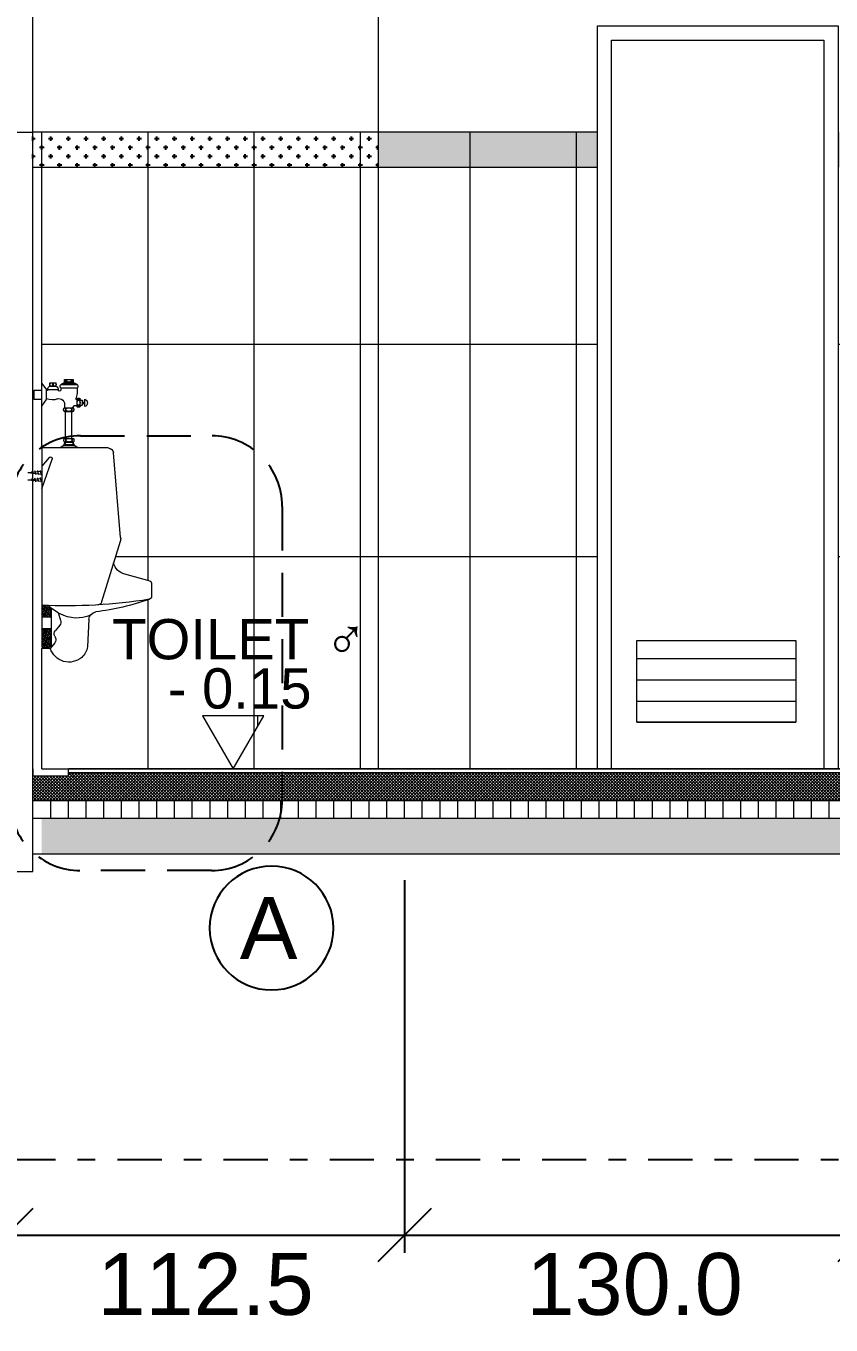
# Model space of a CAD drawing. Header units: inches. Extents: x 249 to 1192, y -18 to 440.
# Drawn here: x 532.4 to 536.95, y 199.57 to 206.92 of the extents above; entities that cross this region are included whole.
import ezdxf
from ezdxf.enums import TextEntityAlignment as Align

# ---------------------------------------------------------------- set-up
doc = ezdxf.new("R2010")
doc.units = ezdxf.units.IN
doc.header["$MEASUREMENT"] = 0
doc.linetypes.add('DASHDOT2', pattern=[0.5, 0.25, -0.125, 0, -0.125])
doc.linetypes.add('HIDDEN', pattern=[0.375, 0.25, -0.125])
for name, color, linetype, lineweight in [('ARSIR BETON', 8, 'Continuous', 0), ('ARSIR KERAMIK', 66, 'Continuous', 25), ('ARSIR WARNA', 66, 'Continuous', 0), ('DIMENSI', 85, 'Continuous', 20), ('DINDING', 6, 'Continuous', 0), ('KUSEN', 16, 'Continuous', 15), ('LANTAI', 135, 'Continuous', 9), ('SANITAIR', 6, 'Continuous', 9), ('TEXT (KET. GAMBAR)', 8, 'Continuous', 25), ('TEXT (KET. RUANG)', 7, 'Continuous', 5)]:
    doc.layers.add(name, color=color, linetype=linetype, lineweight=lineweight)
doc.styles.add('S', font='SIMPLEX', dxfattribs={"width": 1.1})
doc.styles.get("Standard").update_dxf_attribs({"font": 'arial.ttf'})
doc.dimstyles.new('UK. GDG PERTEMUAN', dxfattribs={"dimtxt": 0.5, "dimasz": 0.5, "dimexe": 0.5, "dimexo": 0.05, "dimgap": 0.1, "dimtad": 2, "dimdec": 0, "dimlfac": 100, "dimzin": 0, "dimdsep": 46, "dimtxsty": 'Standard', "dimblk": 'OBLIQUE', "dimcen": 0.09, "dimclrd": 8, "dimclre": 256, "dimclrt": 256, "dimadec": 0, "dimazin": 0, "dimtfac": 1, "dimtdec": 0, "dimtofl": 0, "dimtmove": 0, "dimatfit": 3, "dimldrblk": 'OBLIQUE', "dimfxl": 0, "dimtolj": 1, "dimtzin": 0, "dimarcsym": 0})
pattern_1 = [(90, (711.9067, 182.41714), (-0.6, 4e-17), [])]

# ---------------------------------------------------------------- blocks, each defined once
blk = doc.blocks.new('*X273')
at = {"color": 0}
for p, q in [((238.26, 62.19), (240.63, 64.56)), ((238.26, 62.72), (240.08, 64.54)), ((238.26, 63.25), (239.53, 64.52)), ((238.26, 63.78), (238.98, 64.5)), ((238.26, 61.66), (240.88, 64.28)), ((238.38, 63.37), (238.26, 63.5)), ((238.65, 62.58), (238.26, 62.97)), ((238.91, 61.78), (238.26, 62.44)), ((238.36, 61.23), (240.88, 63.75)), ((239.18, 63.11), (238.52, 63.77)), ((238.91, 63.9), (238.62, 64.2)), ((239.44, 62.31), (238.78, 62.98)), ((238.89, 61.23), (240.88, 63.22)), ((239.71, 63.64), (239.05, 64.3)), ((239.97, 62.84), (239.31, 63.51)), ((239.44, 64.44), (239.37, 64.51)), ((239.42, 61.23), (240.88, 62.69)), ((240.24, 62.05), (239.58, 62.71)), ((240.5, 63.37), (239.84, 64.04)), ((240.24, 64.17), (239.88, 64.53)), ((240.77, 62.58), (240.11, 63.24)), ((240.88, 61.94), (240.37, 62.45)), ((240.88, 64.06), (240.39, 64.55)), ((240.88, 63.53), (240.64, 63.77)), ((238.38, 61.25), (238.26, 61.37)), ((238.94, 61.23), (238.52, 61.65)), ((239.71, 61.52), (239.05, 62.18)), ((239.47, 61.23), (239.31, 61.39)), ((240.5, 61.25), (239.84, 61.92)), ((239.95, 61.23), (240.88, 62.16)), ((240.48, 61.23), (240.88, 61.63)), ((240.88, 61.41), (240.64, 61.65)), ((238.26, 57.42), (238.76, 57.92)), ((238.26, 56.89), (239.29, 57.92)), ((238.26, 56.36), (239.82, 57.92)), ((238.26, 55.83), (240.36, 57.92)), ((238.26, 55.3), (240.88, 57.91)), ((238.26, 54.77), (240.88, 57.38)), ((238.38, 57.01), (238.26, 57.13)), ((238.26, 54.24), (240.88, 56.85)), ((238.65, 56.21), (238.26, 56.6)), ((238.91, 55.42), (238.26, 56.07)), ((238.27, 53.71), (240.88, 56.32)), ((238.27, 53.18), (240.88, 55.79)), ((238.27, 52.65), (240.88, 55.26)), ((239.18, 56.75), (238.52, 57.41)), ((239.18, 54.62), (238.52, 55.29)), ((238.91, 57.54), (238.53, 57.92)), ((239.44, 55.95), (238.78, 56.61)), ((239.71, 55.15), (239.05, 55.82)), ((239.71, 57.28), (239.06, 57.92)), ((239.97, 56.48), (239.31, 57.14)), ((240.24, 55.68), (239.58, 56.35)), ((240.5, 57.01), (239.84, 57.67)), ((240.5, 54.89), (239.84, 55.55)), ((240.77, 56.21), (240.11, 56.88)), ((240.24, 57.81), (240.12, 57.92)), ((240.88, 55.58), (240.37, 56.08)), ((240.88, 57.17), (240.64, 57.41)), ((240.88, 55.05), (240.64, 55.29)), ((240.88, 57.7), (240.65, 57.92)), ((238.38, 54.89), (238.26, 55.01)), ((238.65, 54.09), (238.26, 54.48)), ((238.91, 53.3), (238.27, 53.95)), ((238.38, 52.77), (238.27, 52.89)), ((238.5, 52.35), (240.88, 54.73)), ((239.18, 52.5), (238.52, 53.17)), ((239.44, 53.83), (238.78, 54.49)), ((238.8, 52.35), (238.78, 52.37)), ((239.03, 52.35), (240.88, 54.2)), ((239.71, 53.03), (239.05, 53.7)), ((239.97, 54.36), (239.31, 55.02)), ((239.86, 52.35), (239.31, 52.9)), ((239.56, 52.35), (240.88, 53.67)), ((240.24, 53.56), (239.58, 54.23)), ((240.5, 52.77), (239.84, 53.43)), ((240.09, 52.35), (240.88, 53.14)), ((240.77, 54.09), (240.11, 54.76)), ((240.39, 52.35), (240.11, 52.64)), ((240.88, 53.46), (240.37, 53.96)), ((240.62, 52.35), (240.88, 52.61)), ((240.88, 52.93), (240.64, 53.17))]:
    blk.add_line(p, q, dxfattribs=at)
blk = doc.blocks.new('*X274')
at = {"color": 0}
for p, q in [((240.93, 99.38), (241.01, 99.69)), ((241.01, 99.69), (241.12, 100.07)), ((241.12, 100.07), (241.21, 100.44)), ((241.21, 100.44), (241.29, 100.73)), ((241.73, 99.46), (241.81, 99.77)), ((241.81, 99.77), (241.89, 100.07)), ((241.89, 100.07), (241.97, 100.36)), ((241.97, 100.36), (242.05, 100.66)), ((242.53, 99.54), (242.61, 99.85)), ((242.61, 99.85), (242.67, 100.07)), ((242.67, 100.07), (242.73, 100.29)), ((242.73, 100.29), (242.81, 100.58)), ((243.32, 99.62), (243.41, 99.93)), ((243.41, 99.93), (243.45, 100.07)), ((243.45, 100.07), (243.48, 100.21)), ((243.48, 100.21), (243.56, 100.5))]:
    blk.add_line(p, q, dxfattribs=at)
blk = doc.blocks.new('URINO')
for p, q in [((349.65, 142.33), (348.4, 141.59)), ((353.11, 141.59), (348.4, 141.59)), ((353.11, 140.66), (348.4, 140.66)), ((352.49, 141.97), (349.08, 141.99)), ((351.92, 143.08), (349.65, 143.08)), ((351.92, 142.33), (349.65, 142.33)), ((353.11, 141.59), (351.92, 142.33)), ((353.07, 140.66), (353.07, 140.07)), ((356.76, 140.2), (353.78, 140.2)), ((354.36, 141.16), (354.36, 141.97)), ((356.25, 141.16), (354.36, 141.16)), ((356.13, 142.09), (354.48, 142.09)), ((356.25, 141.97), (356.25, 141.16)), ((358.43, 141.92), (357.1, 140.14)), ((357.1, 137.39), (357.1, 140.14)), ((358.43, 135.55), (358.43, 141.92)), ((358.43, 139.92), (360.7, 139.92)), ((360.7, 139.92), (360.7, 137.47)), ((346.29, 135.38), (346.29, 137.46)), ((346.95, 136.65), (346.29, 136.65)), ((346.95, 136.24), (346.29, 136.24)), ((346.95, 135.82), (346.95, 137.15)), ((347.62, 137.21), (347.01, 137.21)), ((347.62, 135.43), (347.62, 137.54)), ((348.47, 135.42), (348.47, 137.54)), ((348.47, 137.38), (348.61, 137.38)), ((351.99, 136.12), (351.99, 135.05)), ((358.43, 135.55), (357.1, 137.39)), ((360.7, 137.47), (358.43, 137.47)), ((347.62, 135.76), (347.01, 135.76)), ((348.47, 135.62), (349.31, 135.62)), ((352.02, 135.05), (349.66, 135.05)), ((352.02, 134), (349.66, 134)), ((349.92, 126.41), (349.92, 134)), ((351.7, 126.41), (351.7, 134)), ((351.96, 126.41), (349.59, 126.41)), ((351.96, 125.37), (349.59, 125.37)), ((349.69, 125.37), (349.69, 124.55)), ((351.86, 125.37), (351.86, 124.55)), ((336.16, 98.36), (338.19, 122.34)), ((339.67, 123.7), (358.43, 123.7)), ((352.33, 124.43), (349.21, 124.43)), ((349.69, 124.55), (351.86, 124.55)), ((358.43, 123.7), (358.43, 67.38)), ((358.43, 112.1), (355.55, 120.53)), ((356.4, 121.01), (358.43, 118.58)), ((362.38, 116.71), (358.43, 117.11)), ((362.38, 116.71), (358.43, 116.31)), ((362.38, 114.7), (358.43, 115.09)), ((362.38, 114.7), (358.43, 114.3)), ((336.28, 97.24), (341.55, 80.16)), ((327.43, 85.51), (327.43, 81.83)), ((327.8, 85.99), (334.98, 88.03)), ((355.82, 78.48), (355.82, 67.25)), ((345.18, 75.28), (345.55, 67.49)), ((353.85, 77.12), (353.14, 74.98)), ((353.38, 73.59), (354.61, 72.05)), ((355.82, 75.85), (358.43, 75.85)), ((354.77, 70.45), (354.62, 70.16)), ((355.82, 72.54), (358.43, 72.54)), ((354.76, 68.59), (356.04, 66.97)), ((356.04, 66.97), (358.43, 66.97))]:
    blk.add_line(p, q)
for points in [[(349.65, 142.33, 0.231951), (349.68, 142.34, 0.087373), (349.73, 142.44, 0.044621), (349.76, 142.55, 0.033047), (349.77, 142.7, 0.033047), (349.76, 142.86, 0.044621), (349.73, 142.97, 0.087373), (349.68, 143.06, 0.231951), (349.65, 143.08, 0.231951), (349.61, 143.06, 0.087373), (349.56, 142.97, 0.044621), (349.54, 142.86, 0.033047), (349.53, 142.7, 0.033047), (349.54, 142.55, 0.044621), (349.56, 142.44, 0.087373), (349.61, 142.34, 0.231951)], [(350.78, 142.33, 0.051167), (351.09, 142.36, 0.065017), (351.32, 142.44, 0.104234), (351.49, 142.58, 0.174533), (351.54, 142.7, 0.174533), (351.49, 142.83, 0.104234), (351.32, 142.97, 0.065017), (351.09, 143.05, 0.051167), (350.78, 143.08, 0.051167), (350.48, 143.05, 0.065017), (350.25, 142.97, 0.104234), (350.07, 142.83, 0.174533), (350.03, 142.7, 0.174533), (350.07, 142.58, 0.104234), (350.25, 142.44, 0.065017), (350.48, 142.36, 0.051167)], [(351.92, 142.33, 0.221876), (351.96, 142.34, 0.091093), (352.01, 142.44, 0.047857), (352.04, 142.55, 0.035712), (352.05, 142.7, 0.035712), (352.04, 142.86, 0.047857), (352.01, 142.97, 0.091093), (351.96, 143.06, 0.221876), (351.92, 143.08, 0.221876), (351.88, 143.06, 0.091093), (351.83, 142.97, 0.047857), (351.8, 142.86, 0.035712), (351.79, 142.7, 0.035712), (351.8, 142.55, 0.047857), (351.83, 142.44, 0.091093), (351.88, 142.34, 0.221876)], [(354.81, 141.16, 0.116305), (354.95, 141.19, 0.104174), (355.08, 141.29, 0.090625), (355.16, 141.44, 0.082926), (355.19, 141.62, 0.082926), (355.16, 141.81, 0.090625), (355.08, 141.96, 0.104174), (354.95, 142.06, 0.116305), (354.81, 142.09, 0.116305), (354.66, 142.06, 0.104174), (354.53, 141.96, 0.090625), (354.45, 141.81, 0.082926), (354.42, 141.62, 0.082926), (354.45, 141.44, 0.090625), (354.53, 141.29, 0.104174), (354.66, 141.19, 0.116305)], [(355.76, 141.16, 0.116305), (355.9, 141.19, 0.104174), (356.03, 141.29, 0.090625), (356.12, 141.44, 0.082926), (356.15, 141.62, 0.082926), (356.12, 141.81, 0.090625), (356.03, 141.96, 0.104174), (355.9, 142.06, 0.116305), (355.76, 142.09, 0.116305), (355.61, 142.06, 0.104174), (355.48, 141.96, 0.090625), (355.4, 141.81, 0.082926), (355.37, 141.62, 0.082926), (355.4, 141.44, 0.090625), (355.48, 141.29, 0.104174), (355.61, 141.19, 0.116305)], [(348.47, 137.53, 0.166361), (348.45, 137.61, 0.105547), (348.35, 137.7, 0.068339), (348.22, 137.74, 0.054511), (348.05, 137.76, 0.054511), (347.88, 137.75, 0.068339), (347.75, 137.7, 0.105547), (347.65, 137.62, 0.166361), (347.62, 137.54, 0.166361), (347.65, 137.46, 0.105547), (347.75, 137.38, 0.068339), (347.87, 137.33, 0.054511), (348.05, 137.31, 0.054511), (348.22, 137.33, 0.068339), (348.35, 137.37, 0.105547), (348.45, 137.46, 0.166361)], [(348.47, 136.46, 0.060635), (348.44, 136.75, 0.074042), (348.35, 136.97, 0.106903), (348.2, 137.13, 0.152907), (348.05, 137.18, 0.152907), (347.9, 137.13, 0.106903), (347.75, 136.97, 0.074042), (347.66, 136.75, 0.060635), (347.62, 136.46, 0.060635), (347.66, 136.18, 0.074042), (347.75, 135.96, 0.106903), (347.9, 135.8, 0.152907), (348.05, 135.75, 0.152907), (348.2, 135.8, 0.106903), (348.35, 135.96, 0.074042), (348.44, 136.18, 0.060635)], [(348.47, 135.42, 0.166361), (348.45, 135.5, 0.105547), (348.35, 135.58, 0.068339), (348.22, 135.63, 0.054511), (348.05, 135.65, 0.054511), (347.88, 135.64, 0.068339), (347.75, 135.59, 0.105547), (347.65, 135.51, 0.166361), (347.62, 135.43, 0.166361), (347.65, 135.35, 0.105547), (347.75, 135.27, 0.068339), (347.87, 135.22, 0.054511), (348.05, 135.2, 0.054511), (348.22, 135.22, 0.068339), (348.35, 135.26, 0.105547), (348.45, 135.34, 0.166361)], [(349.66, 134, 0.185386), (349.74, 134.04, 0.101989), (349.83, 134.16, 0.060774), (349.88, 134.32, 0.047091), (349.9, 134.53, 0.047091), (349.88, 134.74, 0.060774), (349.83, 134.9, 0.101989), (349.74, 135.02, 0.185386), (349.66, 135.05, 0.185386), (349.58, 135.02, 0.101989), (349.49, 134.9, 0.060774), (349.44, 134.74, 0.047091), (349.42, 134.53, 0.047091), (349.44, 134.32, 0.060774), (349.49, 134.16, 0.101989), (349.58, 134.04, 0.185386)], [(350.82, 134, 0.064299), (351.15, 134.05, 0.077217), (351.4, 134.16, 0.107167), (351.59, 134.34, 0.145683), (351.64, 134.53, 0.145683), (351.59, 134.72, 0.107167), (351.4, 134.9, 0.077217), (351.15, 135.01, 0.064299), (350.82, 135.05, 0.064299), (350.49, 135.01, 0.077217), (350.23, 134.9, 0.107167), (350.05, 134.72, 0.145683), (349.99, 134.53, 0.145683), (350.05, 134.34, 0.107167), (350.23, 134.16, 0.077217), (350.49, 134.05, 0.064299)], [(352.02, 134, 0.185386), (352.1, 134.04, 0.101989), (352.19, 134.16, 0.060774), (352.25, 134.32, 0.047091), (352.27, 134.53, 0.047091), (352.25, 134.74, 0.060774), (352.19, 134.9, 0.101989), (352.1, 135.02, 0.185386), (352.02, 135.05, 0.185386), (351.94, 135.02, 0.101989), (351.85, 134.9, 0.060774), (351.8, 134.74, 0.047091), (351.78, 134.53, 0.047091), (351.8, 134.32, 0.060774), (351.85, 134.16, 0.101989), (351.94, 134.04, 0.185386)], [(349.59, 125.37, 0.185386), (349.67, 125.4, 0.101989), (349.76, 125.52, 0.060774), (349.81, 125.68, 0.047091), (349.83, 125.89, 0.047091), (349.81, 126.1, 0.060774), (349.76, 126.26, 0.101989), (349.67, 126.38, 0.185386), (349.59, 126.41, 0.185386), (349.51, 126.38, 0.101989), (349.42, 126.26, 0.060774), (349.37, 126.1, 0.047091), (349.35, 125.89, 0.047091), (349.37, 125.68, 0.060774), (349.42, 125.52, 0.101989), (349.51, 125.4, 0.185386)], [(350.75, 125.37, 0.064299), (351.08, 125.41, 0.077217), (351.33, 125.52, 0.107167), (351.52, 125.7, 0.145683), (351.57, 125.89, 0.145683), (351.52, 126.08, 0.107167), (351.33, 126.26, 0.077217), (351.08, 126.37, 0.064299), (350.75, 126.41, 0.064299), (350.42, 126.37, 0.077217), (350.16, 126.26, 0.107167), (349.98, 126.08, 0.145683), (349.92, 125.89, 0.145683), (349.98, 125.7, 0.107167), (350.16, 125.52, 0.077217), (350.42, 125.41, 0.064299)], [(351.96, 125.37, 0.185386), (352.04, 125.4, 0.101989), (352.13, 125.52, 0.060774), (352.18, 125.68, 0.047091), (352.2, 125.89, 0.047091), (352.18, 126.1, 0.060774), (352.13, 126.26, 0.101989), (352.04, 126.38, 0.185386), (351.96, 126.41, 0.185386), (351.88, 126.38, 0.101989), (351.79, 126.26, 0.060774), (351.73, 126.1, 0.047091), (351.71, 125.89, 0.047091), (351.73, 125.68, 0.060774), (351.79, 125.52, 0.101989), (351.88, 125.4, 0.185386)]]:
    blk.add_lwpolyline(points, format="xyb", close=True)
for centre, radius, start, end in [((349.02, 141.12), 0.775, 143.0515, 216.9485), ((356.74, 139.98), 8.3, 175.3384, 196.5877), ((353.42, 140.1), 0.354, 184.4553, 359.1266), ((352.48, 141.12), 0.783, 323.5081, 36.4919), ((355.02, 140.11), 1.24, 121.9992, 180.733), ((354.48, 141.97), 0.119, 90, 180), ((356.13, 141.97), 0.119, 0, 90), ((355.63, 140.22), 1.12, 359.3699, 56.8222), ((357.05, 140.21), 0.293, 180.4318, 280.5504), ((346.6, 136.42), 1.08, 106.6966, 253.303), ((347.01, 137.15), 0.0593, 90, 180), ((348.61, 137.56), 0.178, 270, 16.5877), ((352.99, 136.12), 1, 158.0919, 180), ((353.89, 135.76), 1.97, 109.0597, 158.0919), ((353.58, 136.67), 1, 66.0114, 109.0597), ((355.53, 141.06), 3.8, 246.0114, 294.477), ((347.01, 135.82), 0.0593, 180, 270), ((349.31, 135.42), 0.2, 23.9834, 90), ((350.52, 135.96), 1.13, 203.9834, 233.6629), ((347.75, 125.57), 1.86, 275.2076, 353.7776), ((353.79, 125.55), 1.84, 185.7936, 264.9687), ((339.67, 122.21), 1.48, 90, 175.1418), ((356.02, 120.69), 0.5, 39.7976, 198.9087), ((339.11, 98.11), 2.96, 175.1418, 197.1648), ((333.95, 92.2), 4.3, 283.841, 346.796), ((327.93, 85.51), 0.5, 105.8595, 180), ((328.43, 81.83), 1, 180, 250.9035), ((351.77, 231.09), 152.04, 261.0491, 272.5095), ((352.49, 151.31), 74.53, 250.9035, 262.824), ((342.69, 80.51), 1.19, 197.1648, 266.5484), ((342.69, 74.9), 2.52, 8.7413, 78.7005), ((349.12, 86.05), 10.11, 293.955, 316.825), ((348.56, 85.24), 9.63, 246.2921, 298.9774), ((354.54, 74.51), 1.48, 161.5481, 218.5445), ((355.94, 69.49), 1.48, 152.7216, 217.3312), ((353.45, 71.13), 1.48, 332.7216, 38.5445), ((350.78, 68.37), 5.31, 189.4621, 227.0677), ((350.76, 68.73), 5.57, 229.7936, 341.5772)]:
    blk.add_arc(centre, radius, start, end)
for name, p in [('*X274', (117.56, 16.63)), ('*X274', (117.56, 14.62)), ('*X273', (117.56, 14.62))]:
    blk.add_blockref(name, p)
blk = doc.blocks.new('PEIL LANTAI')
at = {"color": 1}
blk.add_lwpolyline([(2106.6594, 1042.5757), (2106.7974, 1042.3367), (2106.9353, 1042.5757)], close=True, dxfattribs=at)
for tag, p in [('RUANG', (2106.8265, 1042.7751)), ('ELEVASI', (2106.8265, 1042.5535))]:
    blk.add_attdef(tag, text='', height=0.1812).set_placement(p, align=Align.BOTTOM_CENTER)
blk = doc.blocks.new('_Oblique')
at = {"color": 0, "linetype": 'ByBlock', "lineweight": -2}
blk.add_line((-0.5, -0.5), (0.5, 0.5), dxfattribs=at)
blk = doc.blocks.new('*D370')
at = {"layer": 'DEFPOINTS', "color": 0}
for p in [(527.2863, 202.1363), (532.2858, 202.1363), (532.2858, 200.0799)]:
    blk.add_point(p, dxfattribs=at)
at = {"layer": 'DIMENSI', "lineweight": -2}
for p, q in [((527.2863, 202.0863), (527.2863, 199.9799)), ((532.2858, 202.0863), (532.2858, 199.9799))]:
    blk.add_line(p, q, dxfattribs=at)
at = {"layer": 'DIMENSI', "color": 8, "lineweight": -2}
blk.add_line((527.2863, 200.0799), (532.2858, 200.0799), dxfattribs=at)
at = {"layer": 'DIMENSI', "color": 8, "lineweight": -2, "xscale": 0.3, "yscale": 0.3, "zscale": 0.3, "rotation": 180}
blk.add_blockref('_Oblique', (527.2863, 200.0799), dxfattribs=at)
at = {"layer": 'DIMENSI', "color": 8, "lineweight": -2, "xscale": 0.3, "yscale": 0.3, "zscale": 0.3}
blk.add_blockref('_Oblique', (532.2858, 200.0799), dxfattribs=at)
at = {"layer": 'DIMENSI', "insert": (529.7861, 199.8012), "char_height": 0.35, "attachment_point": 5}
blk.add_mtext('\\A1;250.0', dxfattribs=at)
blk = doc.blocks.new('*D371')
at = {"layer": 'DEFPOINTS', "color": 0}
for p in [(532.2858, 202.1363), (534.5365, 202.1363), (534.5365, 200.0799)]:
    blk.add_point(p, dxfattribs=at)
at = {"layer": 'DIMENSI', "lineweight": -2}
for p, q in [((532.2858, 202.0863), (532.2858, 199.9799)), ((534.5365, 202.0863), (534.5365, 199.9799))]:
    blk.add_line(p, q, dxfattribs=at)
at = {"layer": 'DIMENSI', "color": 8, "lineweight": -2}
blk.add_line((532.2858, 200.0799), (534.5365, 200.0799), dxfattribs=at)
at = {"layer": 'DIMENSI', "color": 8, "lineweight": -2, "xscale": 0.3, "yscale": 0.3, "zscale": 0.3, "rotation": 180}
blk.add_blockref('_Oblique', (532.2858, 200.0799), dxfattribs=at)
at = {"layer": 'DIMENSI', "color": 8, "lineweight": -2, "xscale": 0.3, "yscale": 0.3, "zscale": 0.3}
blk.add_blockref('_Oblique', (534.5365, 200.0799), dxfattribs=at)
at = {"layer": 'DIMENSI', "insert": (533.4111, 199.8012), "char_height": 0.35, "attachment_point": 5}
blk.add_mtext('\\A1;112.5', dxfattribs=at)
blk = doc.blocks.new('*D372')
at = {"layer": 'DEFPOINTS', "color": 0}
for p in [(534.5365, 202.1363), (537.1363, 202.1363), (537.1363, 200.0799)]:
    blk.add_point(p, dxfattribs=at)
at = {"layer": 'DIMENSI', "lineweight": -2}
for p, q in [((534.5365, 202.0863), (534.5365, 199.9799)), ((537.1363, 202.0863), (537.1363, 199.9799))]:
    blk.add_line(p, q, dxfattribs=at)
at = {"layer": 'DIMENSI', "color": 8, "lineweight": -2}
blk.add_line((534.5365, 200.0799), (537.1363, 200.0799), dxfattribs=at)
at = {"layer": 'DIMENSI', "color": 8, "lineweight": -2, "xscale": 0.3, "yscale": 0.3, "zscale": 0.3, "rotation": 180}
blk.add_blockref('_Oblique', (534.5365, 200.0799), dxfattribs=at)
at = {"layer": 'DIMENSI', "color": 8, "lineweight": -2, "xscale": 0.3, "yscale": 0.3, "zscale": 0.3}
blk.add_blockref('_Oblique', (537.1363, 200.0799), dxfattribs=at)
at = {"layer": 'DIMENSI', "insert": (535.8364, 199.8011), "char_height": 0.35, "attachment_point": 5}
blk.add_mtext('\\A1;130.0', dxfattribs=at)
blk = doc.blocks.new('NAV')
blk.add_circle((0, -0.4), 0.35)
at = {"style": 'S', "width": 0.75, "flags": 4}
blk.add_attdef('AV', text='', height=0.3, dxfattribs=at).set_placement((0, -0.4), align=Align.MIDDLE)

msp = doc.modelspace()

# ---------------------------------------------------------------- hatches: boundary and pattern name
at = {"layer": 'ARSIR BETON'}
h = msp.add_hatch(dxfattribs=at)
h.set_pattern_fill('ANSI37', color=256, scale=0.1, style=0)
h.set_pattern_definition([(45, (527.436345, 202.536276), (-0.008838835, 0.008838835), []), (135, (527.436345, 202.536276), (-0.008838835, -0.008838835), [])])
h.paths.add_polyline_path([(532.6358, 202.6963), (532.6358, 202.6763), (532.4358, 202.6763), (532.4358, 202.5363), (539.5868, 202.5363), (539.5868, 202.6943)])
h.paths.add_polyline_path([(529.5359, 202.5363), (529.5359, 202.6963), (527.4363, 202.6963), (527.4363, 202.5363)])
h = msp.add_hatch(dxfattribs=at)
h.set_pattern_fill('_USER', color=256, scale=0.1, angle=90, style=0, pattern_type=0)
h.set_pattern_definition([(90, (527.43635, 202.43628), (-0.1, 6e-18), [])])
h.paths.add_polyline_path([(532.4858, 202.5363), (532.4858, 202.4363), (539.5868, 202.4363), (539.5868, 202.5363)])
h.paths.add_polyline_path([(532.1358, 202.5363), (532.1358, 202.4363), (532.1858, 202.4363), (532.1858, 202.5363)])
h.paths.add_polyline_path([(529.5359, 202.4363), (529.5359, 202.5363), (527.4363, 202.5363), (527.4363, 202.4363)])
at = {"layer": 'ARSIR KERAMIK'}
h = msp.add_hatch(dxfattribs=at)
h.set_pattern_fill('CROSS', color=256, scale=0.2, angle=90, style=0)
h.set_pattern_definition([(90, (532.48576, 206.116276), (-0.05, 0.05), [0.025, -0.075]), (180, (532.49826, 206.128776), (-0.05, -0.05), [0.025, -0.075])])
h.paths.add_polyline_path([(532.4358, 206.3163), (532.4358, 206.1163), (534.3865, 206.1163), (534.3865, 206.3163)])
h = msp.add_hatch(dxfattribs=at)
h.set_pattern_fill('CROSS', color=256, scale=0.2, angle=90, style=0)
h.set_pattern_definition([(90, (534.386493, 206.116276), (-0.05, 0.05), [0.025, -0.075]), (180, (534.398993, 206.128776), (-0.05, -0.05), [0.025, -0.075])])
h.paths.add_polyline_path([(535.6263, 206.3163), (534.3865, 206.3163), (534.3865, 206.1163), (535.6263, 206.1163)])
h.paths.add_polyline_path([(537.2863, 206.3163), (536.9863, 206.3163), (536.9863, 206.1163), (537.2863, 206.1163)])
h.paths.add_polyline_path([(539.5868, 206.3163), (538.6463, 206.3163), (538.6463, 206.1163), (539.5868, 206.1163)])
at = {"layer": 'ARSIR WARNA'}
h = msp.add_hatch(dxfattribs=at)
h.set_pattern_fill('AR-SAND', color=256, scale=0.05, style=0)
h.set_pattern_definition([(37.5, (527.436345, 202.23628), (-0.00314967, 0.0963412), [0, -0.076, 0, -0.085, 0, -0.08125]), (7.5, (527.43635, 202.23628), (0.0884888, 0.1411073), [0, -0.041, 0, -0.0685, 0, -0.02625]), (327.5, (527.374845, 202.23628), (0.1557071, 0.00028295), [0, -0.025, 0, -0.09, 0, -0.1175]), (317.5, (527.37485, 202.23628), (0.1503063, 0.0438838), [0, -0.0125, 0, -0.059, 0, -0.0675])])
h.paths.add_polyline_path([(532.4858, 202.4363), (532.4858, 202.2363), (539.5868, 202.2363), (539.5868, 202.4363)])
h.paths.add_polyline_path([(532.1358, 202.4363), (532.1358, 202.2363), (532.1858, 202.2363), (532.1858, 202.4363)])
h.paths.add_polyline_path([(529.5359, 202.2363), (529.5359, 202.4363), (527.4363, 202.4363), (527.4363, 202.2363)])
at = {"layer": 'KUSEN'}
h = msp.add_hatch(dxfattribs=at)
h.set_pattern_fill('_USER', color=256, scale=0.12, style=0, pattern_type=0)
h.set_pattern_definition([(0, (535.84868, 202.97932), (0, 0.12), [])])
h.paths.add_polyline_path([(536.7471, 202.9793), (536.7471, 203.4423), (535.8487, 203.4423), (535.8487, 202.9793)])
at = {"layer": 'LANTAI'}
h = msp.add_hatch(dxfattribs=at)
h.set_pattern_fill('_USER', color=256, scale=0.6, angle=90, style=0, pattern_type=0)
h.set_pattern_definition([(90, (532.48576, 206.1163), (-0.6, 4e-17), [])])
h.paths.add_polyline_path([(534.3865, 206.3163), (532.4858, 206.3163), (532.4858, 206.1163), (534.3865, 206.1163)])
h = msp.add_hatch(dxfattribs=at)
h.set_pattern_fill('_USER', color=256, scale=0.6, angle=90, style=0, pattern_type=0)
h.set_pattern_definition(pattern_1)
h.paths.add_polyline_path([(535.6263, 206.1163), (535.6263, 206.3163), (534.3865, 206.3163), (534.3865, 206.1163)])
h.paths.add_polyline_path([(538.6463, 206.3163), (538.6463, 206.1163), (539.5868, 206.1163), (539.5868, 206.3163)])
h.paths.add_polyline_path([(537.2863, 206.1163), (537.2863, 206.3163), (536.9863, 206.3163), (536.9863, 206.1163)])
h = msp.add_hatch(dxfattribs=at)
h.set_pattern_fill('_USER', color=256, scale=0.6, angle=90, style=0, pattern_type=0)
h.set_pattern_definition([(90, (532.48576, 202.7163), (-0.6, 4e-17), [])])
h.paths.add_polyline_path([(534.3865, 206.1163), (532.4858, 206.1163), (532.4858, 204.7675), (532.5147, 204.8075, 0.226536), (532.5801, 204.8109, -0.312863), (532.6146, 204.782), (532.6146, 204.7789, 0.095884), (532.6132, 204.7863, 0.217268), (532.5895, 204.8089, 0.190074), (532.5748, 204.8083, -0.206035), (532.5147, 204.8075), (532.4858, 204.7675), (532.4858, 204.5304), (532.5787, 204.5307, 0.414214), (532.6155, 204.5675), (532.6158, 204.5638), (532.6626, 204.5638, 0.382751), (532.6995, 204.5307), (532.8611, 204.5304, -0.389013), (532.8906, 204.5033), (532.9313, 204.0237, -0.09639), (532.9289, 204.0012), (532.8918, 203.8809, 0.281776), (532.9549, 203.8171), (533.1058, 203.7742), (533.1058, 203.6931, -0.319638), (533.0923, 203.6742, -0.05206), (532.7908, 203.6039, 0.373918), (532.7504, 203.5515), (532.7435, 203.4064, -0.165574), (532.7111, 203.3461, -0.530499), (532.5336, 203.396), (532.4858, 203.396), (532.4858, 202.7163), (534.3865, 202.7163)])
h.paths.add_polyline_path([(532.6875, 204.7617, 0.068339), (532.6901, 204.7608, 0.248735), (532.6995, 204.7619, 0.497251), (532.702, 204.7651, 0.166361), (532.7014, 204.7666, 0.105547), (532.6995, 204.7683, 0.068339), (532.6969, 204.7692, 0.248735), (532.6875, 204.7682, 0.105547), (532.6855, 204.7665, 0.166361), (532.685, 204.7649, 0.166361), (532.6855, 204.7634, 0.105547)], flags=16)
h.paths.add_polyline_path([(532.6905, 204.7725, 0.152907), (532.6935, 204.7715, 0.152907), (532.6965, 204.7725, 0.106903), (532.6995, 204.7757, 0.074042), (532.7013, 204.7801, 0.060635), (532.702, 204.7858, 0.166423), (532.6995, 204.7958, 0.106903), (532.6965, 204.7991, 0.605469), (532.6883, 204.7948), (532.6864, 204.7781, 0.170922)], flags=16)
h.paths.add_polyline_path([(532.6934, 204.8027), (532.6937, 204.8029, 0.149518), (532.6995, 204.8041, 0.497251), (532.702, 204.8073, 0.166361), (532.7014, 204.8089, 0.105547), (532.6995, 204.8105, 0.068339), (532.6969, 204.8114, 0.248735), (532.6875, 204.8104, 0.102877), (532.6856, 204.8088, -0.508562), (532.6822, 204.8041), (532.6825, 204.8041, -0.531079), (532.6984, 204.8096, -0.54649), (532.702, 204.8073), (532.702, 204.8073, -0.316188), (532.7009, 204.8046, -0.123803)], flags=16)
h.paths.add_polyline_path([(532.7287, 204.7642), (532.7287, 204.7812), (532.7154, 204.7812), (532.7154, 204.7717), (532.7142, 204.7717, 1), (532.7142, 204.774), (532.7154, 204.7746), (532.7154, 204.7895), (532.7287, 204.7895), (532.7287, 204.8057, -0.744059)], flags=16)
h.paths.add_polyline_path([(532.6535, 204.7433, 0.145683), (532.6546, 204.7471, 0.145683), (532.6535, 204.7508, 0.107167), (532.6498, 204.7545, 0.142222), (532.6401, 204.7573), (532.6363, 204.7573, 0.14475), (532.6264, 204.7545, 0.107167), (532.6227, 204.7508, 0.595852), (532.6284, 204.7402), (532.6466, 204.7382, 0.179845)], flags=16)
h.paths.add_polyline_path([(532.6178, 204.7407, -0.266865), (532.6123, 204.7355, -0.207689), (532.6102, 204.7535, -0.266865), (532.6156, 204.7587, -0.207689)], flags=16)
h.paths.add_polyline_path([(532.6566, 204.7454, 0.108175), (532.6578, 204.7397, 0.101989), (532.6596, 204.7372, 0.383968), (532.6628, 204.7372, 0.101989), (532.6646, 204.7397, 0.060774), (532.6656, 204.7428, 0.207561), (532.6651, 204.7537, -0.146202), (532.665, 204.7407, -0.399092), (532.656, 204.7355)], flags=16)
h.paths.add_polyline_path([(532.5673, 204.8796), (532.5295, 204.8796, 0.256951), (532.5193, 204.8605), (532.5788, 204.8604, 0.239169)], flags=16)
h.paths.add_polyline_path([(532.614, 204.9084, 0.274612), (532.6181, 204.9127, 0.274612)], flags=16)
h.paths.add_polyline_path([(532.6597, 204.9084, 0.247111), (532.6634, 204.9127, 0.247111)], flags=16)
h.paths.add_polyline_path([(532.653, 204.908, 0.360032), (532.653, 204.9131, 0.104234), (532.6495, 204.9159, 0.116572), (532.6411, 204.9179), (532.6366, 204.9179, 0.118977), (532.6281, 204.9159, 0.104234), (532.6246, 204.9131, 0.174533), (532.6237, 204.9106, 0.414214), (532.6277, 204.9065), (532.6475, 204.9045, 0.153225)], flags=16)
h.paths.add_polyline_path([(532.593, 204.8696), (532.593, 204.8685, -0.354492), (532.5922, 204.8883), (532.6046, 204.896), (532.6729, 204.8963), (532.6865, 204.8883, -0.334096), (532.6865, 204.8696)], flags=16)
h.paths.add_polyline_path([(532.5393, 204.8796, 0.116305), (532.5422, 204.8803, 0.104174), (532.5448, 204.8824, 0.090625), (532.5464, 204.8853, 0.300274), (532.5448, 204.8956, 0.381583), (532.5364, 204.8977, 0.104174), (532.5338, 204.8956, 0.090625), (532.5321, 204.8926, 0.300274), (532.5338, 204.8824, 0.251725)], flags=16)
h.paths.add_polyline_path([(532.5512, 204.8926, 0.300274), (532.5528, 204.8824, 0.381583), (532.5612, 204.8803, 0.104174), (532.5638, 204.8824, 0.090625), (532.5655, 204.8853, 0.300274), (532.5638, 204.8956, 0.251725), (532.5583, 204.8983, 0.116305), (532.5554, 204.8977, 0.104174), (532.5528, 204.8956, 0.090625)], flags=16)
h.paths.add_polyline_path([(532.5673, 204.896, 0.414214), (532.5649, 204.8983), (532.5295, 204.8983), (532.5295, 204.896, -0.414214), (532.5319, 204.8983), (532.5673, 204.8983)], flags=16)
h.paths.add_polyline_path([(532.5124, 204.8664, -1.203445), (532.5124, 204.8549)], flags=16)
h = msp.add_hatch(dxfattribs=at)
h.set_pattern_fill('_USER', color=256, scale=1.2, style=0, pattern_type=0)
h.set_pattern_definition([(0, (532.4858, 202.7163), (0, 1.2), [])])
h.paths.add_polyline_path([(534.3865, 206.1163), (532.4858, 206.1163), (532.4858, 204.7675), (532.5147, 204.8075, 0.226536), (532.5801, 204.8109, -0.312863), (532.6146, 204.782), (532.6146, 204.7789, 0.095884), (532.6132, 204.7863, 0.217268), (532.5895, 204.8089, 0.190074), (532.5748, 204.8083, -0.206035), (532.5147, 204.8075), (532.4858, 204.7675), (532.4858, 204.5304), (532.5787, 204.5307, 0.414214), (532.6155, 204.5675), (532.6158, 204.5638), (532.6626, 204.5638, 0.382751), (532.6995, 204.5307), (532.8611, 204.5304, -0.389013), (532.8906, 204.5033), (532.9313, 204.0237, -0.09639), (532.9289, 204.0012), (532.8918, 203.8809, 0.281776), (532.9549, 203.8171), (533.1058, 203.7742), (533.1058, 203.6931, -0.319638), (533.0923, 203.6742, -0.05206), (532.7908, 203.6039, 0.373918), (532.7504, 203.5515), (532.7435, 203.4064, -0.165574), (532.7111, 203.3461, -0.530499), (532.5336, 203.396), (532.4858, 203.396), (532.4858, 202.7163), (534.3865, 202.7163)])
h.paths.add_polyline_path([(532.6597, 204.9084, 0.247111), (532.6634, 204.9127, 0.247111)], flags=16)
h.paths.add_polyline_path([(532.653, 204.908, 0.360032), (532.653, 204.9131, 0.104234), (532.6495, 204.9159, 0.116572), (532.6411, 204.9179), (532.6366, 204.9179, 0.118977), (532.6281, 204.9159, 0.104234), (532.6246, 204.9131, 0.174533), (532.6237, 204.9106, 0.414214), (532.6277, 204.9065), (532.6475, 204.9045, 0.153225)], flags=16)
h.paths.add_polyline_path([(532.6905, 204.7725, 0.152907), (532.6935, 204.7715, 0.152907), (532.6965, 204.7725, 0.106903), (532.6995, 204.7757, 0.074042), (532.7013, 204.7801, 0.060635), (532.702, 204.7858, 0.166423), (532.6995, 204.7958, 0.106903), (532.6965, 204.7991, 0.605469), (532.6883, 204.7948), (532.6864, 204.7781, 0.170922)], flags=16)
h.paths.add_polyline_path([(532.6995, 204.8041, 0.497251), (532.702, 204.8073, 0.166361), (532.7014, 204.8089, 0.105547), (532.6995, 204.8105, 0.068339), (532.6969, 204.8114, 0.248735), (532.6875, 204.8104, 0.102877), (532.6856, 204.8088, -0.508562), (532.6822, 204.8041), (532.6825, 204.8041, -0.531079), (532.6984, 204.8096, -0.54649), (532.702, 204.8073), (532.702, 204.8073, -0.316188), (532.7009, 204.8046, -0.123803), (532.6934, 204.8027), (532.6937, 204.8029, 0.149518)], flags=16)
h.paths.add_polyline_path([(532.5673, 204.8796), (532.5295, 204.8796, 0.256951), (532.5193, 204.8605), (532.5788, 204.8604, 0.239169)], flags=16)
h.paths.add_polyline_path([(532.6161, 204.9209, -0.229103), (532.6169, 204.902, -0.186841), (532.6142, 204.9052, -0.047857), (532.6137, 204.9075, -0.161159)], flags=16)
h.paths.add_polyline_path([(532.6865, 204.8883, -0.334096), (532.6865, 204.8696), (532.593, 204.8696), (532.593, 204.8685, -0.354492), (532.5922, 204.8883), (532.6046, 204.896), (532.6729, 204.8963)], flags=16)
h.paths.add_polyline_path([(532.6994, 204.7676, -1.069824), (532.7009, 204.7624, -0.2425), (532.6864, 204.7627, -0.806115), (532.6861, 204.7677, -0.123803), (532.6936, 204.7696), (532.7142, 204.7717)], flags=16)
h.paths.add_polyline_path([(532.7287, 204.8057, -0.744059), (532.7287, 204.7642), (532.7287, 204.7812), (532.7154, 204.7812), (532.7154, 204.7895), (532.7287, 204.7895)], flags=16)
h.paths.add_polyline_path([(532.5393, 204.8796, 0.116305), (532.5422, 204.8803, 0.104174), (532.5448, 204.8824, 0.090625), (532.5464, 204.8853, 0.300274), (532.5448, 204.8956, 0.381583), (532.5364, 204.8977, 0.104174), (532.5338, 204.8956, 0.090625), (532.5321, 204.8926, 0.300274), (532.5338, 204.8824, 0.251725)], flags=16)
h.paths.add_polyline_path([(532.5512, 204.8926, 0.300274), (532.5528, 204.8824, 0.381583), (532.5612, 204.8803, 0.104174), (532.5638, 204.8824, 0.090625), (532.5655, 204.8853, 0.300274), (532.5638, 204.8956, 0.251725), (532.5583, 204.8983, 0.116305), (532.5554, 204.8977, 0.104174), (532.5528, 204.8956, 0.090625)], flags=16)
h.paths.add_polyline_path([(532.5673, 204.896, 0.414214), (532.5649, 204.8983), (532.5295, 204.8983), (532.5295, 204.896, -0.414214), (532.5319, 204.8983), (532.5673, 204.8983)], flags=16)
h.paths.add_polyline_path([(532.6498, 204.7545, 0.142222), (532.6401, 204.7573), (532.6363, 204.7573, 0.14475), (532.6264, 204.7545, 0.107167), (532.6227, 204.7508, 0.595852), (532.6284, 204.7402), (532.6466, 204.7382, 0.179845), (532.6535, 204.7433, 0.145683), (532.6546, 204.7471, 0.145683), (532.6535, 204.7508, 0.107167)], flags=16)
h.paths.add_polyline_path([(532.6178, 204.7407, -0.266865), (532.6123, 204.7355, -0.207689), (532.6102, 204.7535, -0.266865), (532.6156, 204.7587, -0.207689)], flags=16)
h.paths.add_polyline_path([(532.665, 204.7407, -0.399092), (532.656, 204.7355), (532.6566, 204.7454, 0.108175), (532.6578, 204.7397, 0.101989), (532.6596, 204.7372, 0.383968), (532.6628, 204.7372, 0.101989), (532.6646, 204.7397, 0.060774), (532.6656, 204.7428, 0.207561), (532.6651, 204.7537, -0.146202)], flags=16)
h.paths.add_polyline_path([(532.5124, 204.8549), (532.5124, 204.8664, -1.203445)], flags=16)
h = msp.add_hatch(dxfattribs=at)
h.set_pattern_fill('_USER', color=256, scale=0.6, angle=90, style=0, pattern_type=0)
h.set_pattern_definition(pattern_1)
h.paths.add_polyline_path([(535.6263, 206.1163), (534.3865, 206.1163), (534.3865, 202.7163), (534.6865, 202.7163), (535.6263, 202.7163)])
h.paths.add_polyline_path([(536.9863, 202.7163), (537.2863, 202.7163), (537.2863, 206.1163), (536.9863, 206.1163)])
h.paths.add_polyline_path([(538.6463, 202.7163), (539.3841, 202.7163), (539.5868, 202.9638), (539.5868, 205.3068), (538.6463, 205.3068)])
h.paths.add_polyline_path([(538.6463, 205.3068), (539.5868, 205.3068), (539.5868, 205.9035), (538.8826, 206.1163), (538.6463, 206.1163)])
h.paths.add_polyline_path([(539.5868, 205.9035), (539.5868, 206.1163), (538.8826, 206.1163)], flags=17)
h.paths.add_polyline_path([(533.3937, 203.0165), (533.567, 202.7163), (533.7403, 203.0165)])
h.paths.add_polyline_path([(533.1388, 202.994), (534.0683, 202.994), (534.0683, 203.3427), (533.1388, 203.3427)], flags=9)
h.paths.add_polyline_path([(532.8104, 203.2206), (534.3967, 203.2206), (534.3967, 203.659), (532.8104, 203.659)], flags=9)
h = msp.add_hatch(dxfattribs=at)
h.set_pattern_fill('_USER', color=256, scale=1.2, style=0, pattern_type=0)
h.set_pattern_definition([(0, (532.3679, 202.7163), (0, 1.2), [])])
h.paths.add_polyline_path([(535.6263, 206.1163), (534.3865, 206.1163), (534.3865, 202.7163), (534.6865, 202.7163), (535.6263, 202.7163)])
h.paths.add_polyline_path([(537.2863, 206.1163), (536.9863, 206.1163), (536.9863, 202.7163), (537.2863, 202.7163)])
h.paths.add_polyline_path([(539.5868, 205.3068), (539.5868, 205.9035), (538.8826, 206.1163), (538.6463, 206.1163), (538.6463, 205.3068)])
h.paths.add_polyline_path([(539.5868, 205.9035), (539.5868, 206.1163), (538.8826, 206.1163)], flags=17)
h.paths.add_polyline_path([(539.5868, 205.3068), (538.6463, 205.3068), (538.6463, 202.7163), (539.3841, 202.7163), (539.5868, 202.9638)])
h.paths.add_polyline_path([(539.5868, 202.9638), (539.3841, 202.7163), (539.5868, 202.7163)], flags=17)
h.paths.add_polyline_path([(533.3937, 203.0165), (533.567, 202.7163), (533.7403, 203.0165)])
h.paths.add_polyline_path([(533.1388, 202.994), (534.0683, 202.994), (534.0683, 203.3427), (533.1388, 203.3427)], flags=9)
h.paths.add_polyline_path([(532.8104, 203.2206), (534.3967, 203.2206), (534.3967, 203.659), (532.8104, 203.659)], flags=9)

# ---------------------------------------------------------------- linework, layer by layer
at = {"linetype": 'DASHDOT2'}
msp.add_lwpolyline([(527.1363, 223.797), (540.9632, 223.797), (540.9632, 200.5056), (527.1363, 200.5056)], close=True, dxfattribs=at)
at = {"layer": 'DIMENSI'}
for points in [[(532.6358, 202.6963), (539.5868, 202.6963)], [(539.5868, 202.5363), (532.4358, 202.5363)]]:
    msp.add_lwpolyline(points, dxfattribs=at)
at = {"layer": 'DINDING'}
for points in [[(532.1358, 209.5163), (532.1358, 202.1363), (532.4358, 202.1363), (532.4358, 209.5163)], [(534.6865, 207.2163), (534.3865, 207.2163), (534.3865, 202.7163), (534.6865, 202.7163)], [(532.1358, 206.3163), (532.4358, 206.3163)]]:
    msp.add_lwpolyline(points, dxfattribs=at)
at = {"layer": 'KUSEN'}
for points in [[(535.6263, 202.7163), (535.6263, 206.9163), (536.9863, 206.9163), (536.9863, 202.7163)], [(535.7063, 202.7163), (535.7063, 206.8363), (536.9063, 206.8363), (536.9063, 202.7163)]]:
    msp.add_lwpolyline(points, dxfattribs=at)
msp.add_lwpolyline([(535.8487, 203.4423), (536.7471, 203.4423), (536.7471, 202.9793), (535.8487, 202.9793)], close=True, dxfattribs=at)
at = {"layer": 'LANTAI'}
for points in [[(534.3865, 206.3163), (532.4358, 206.3163)], [(535.6263, 206.3163), (534.3865, 206.3163)], [(534.3865, 206.1163), (532.4358, 206.1163)], [(535.6263, 206.1163), (534.3865, 206.1163)], [(532.4358, 202.7163), (532.4358, 202.6763), (532.6358, 202.6763), (532.6358, 202.7163)], [(532.6358, 202.7163), (539.5868, 202.7163)], [(539.5868, 202.7163), (532.6358, 202.7163)], [(532.6358, 202.6963), (539.5868, 202.6963)], [(532.6358, 202.6963), (539.5868, 202.6963)], [(532.4358, 202.5363), (539.5868, 202.5363)], [(532.4358, 202.4363), (539.5868, 202.4363)], [(532.4358, 202.2363), (539.5868, 202.2363)]]:
    msp.add_lwpolyline(points, dxfattribs=at)
at = {"layer": 'TEXT (KET. GAMBAR)', "color": 3, "linetype": 'HIDDEN'}
msp.add_lwpolyline([(532.7039, 204.5997), (533.445, 204.5997, -0.414214), (533.845, 204.1997), (533.845, 202.5413, -0.414214), (533.445, 202.1413), (532.7039, 202.1413, -0.414214), (532.3039, 202.5413), (532.3039, 204.1997, -0.414214)], format="xyb", close=True, dxfattribs=at)

# ---------------------------------------------------------------- block references
at = {"layer": 'SANITAIR', "xscale": -0.02, "yscale": 0.02, "zscale": 0.02}
msp.add_blockref('URINO', (539.6545, 202.0565), dxfattribs=at)
at = {"layer": 'TEXT (KET. GAMBAR)', "color": 3}
ref = msp.add_blockref('NAV', (533.7842, 202.216), dxfattribs=dict(at, xscale=-1))
ref.add_attrib('AV', 'A', dxfattribs={"layer": '0', "height": 0.35, "flags": 4}).set_placement((533.7677, 201.816), align=Align.MIDDLE)
at = {"layer": 'TEXT (KET. RUANG)', "xscale": 1.256272712888423, "yscale": 1.256272712888423, "zscale": 1.256272712888423}
msp.add_blockref('PEIL LANTAI', (-2113.145, -1106.7429), dxfattribs=at).add_auto_attribs({'ELEVASI': '- 0.15', 'RUANG': 'TOILET ♂'})

# ---------------------------------------------------------------- dimensions: what is measured, and where the dimension line sits
at = {"layer": 'DIMENSI'}
for base, p1, p2, picture, middle in [((532.2858, 200.0799), (527.2863, 202.1363), (532.2858, 202.1363), '*D370', (529.7861, 199.8012)), ((534.5365, 200.0799), (532.2858, 202.1363), (534.5365, 202.1363), '*D371', (533.4111, 199.8012)), ((537.1363, 200.0799), (534.5365, 202.1363), (537.1363, 202.1363), '*D372', (535.8364, 199.8011))]:
    dim = msp.add_linear_dim(base=base, p1=p1, p2=p2, dimstyle='UK. GDG PERTEMUAN', override={"dimtxt": 0.35, "dimasz": 0.3, "dimexe": 0.1, "dimdec": 1, "dimlfac": 50}, dxfattribs=at)
    dim.commit()
    dim.dimension.update_dxf_attribs({"geometry": picture, "text_midpoint": middle})

doc.saveas('drawing.dxf')
